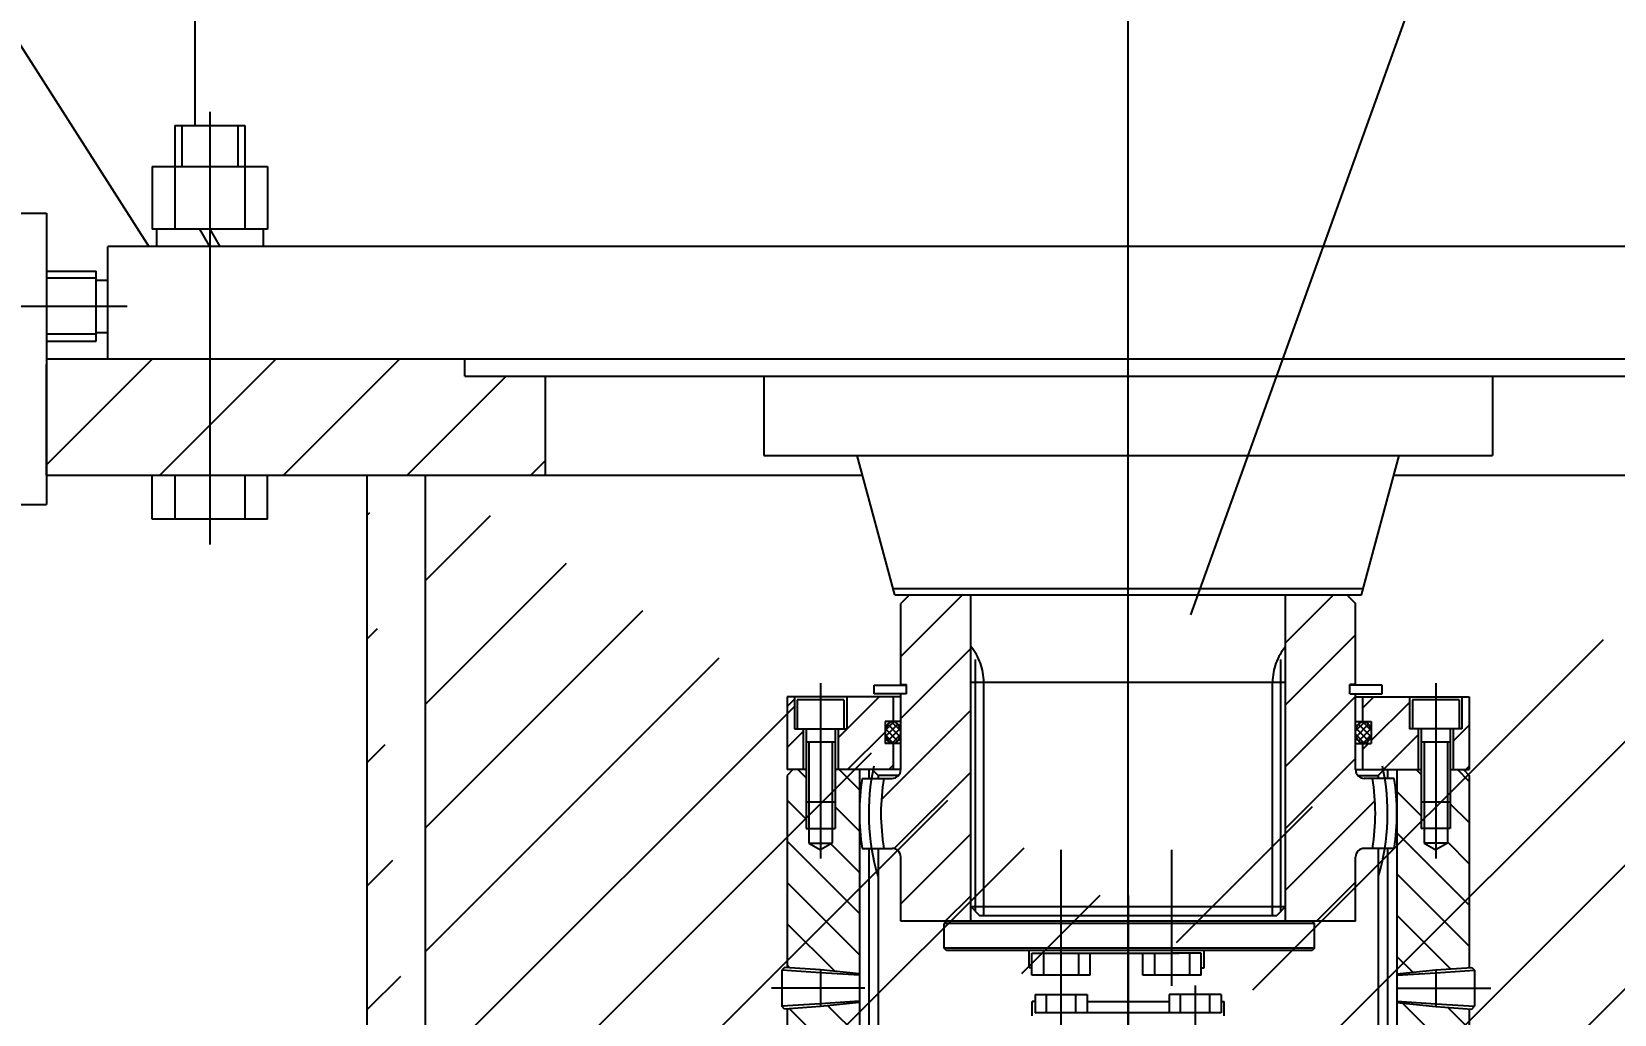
# Model space of a CAD drawing. Header units: millimetres. Extents: x 0 to 42000, y 0 to 29700.
# Drawn here: x 18339 to 18882, y 12699 to 13036 of the extents above; entities that cross this region are included whole.
import ezdxf

# ---------------------------------------------------------------- set-up
doc = ezdxf.new("R2010")
doc.units = ezdxf.units.MM
doc.header["$LTSCALE"] = 1000
doc.linetypes.add('G', pattern=[2, 1.25, -0.25, 0.25, -0.25])
doc.linetypes.add('K', pattern=[2.5, 1.25, -0.25, 0.25, -0.25, 0.25, -0.25])
for name, color, linetype in [('01', 7, 'Continuous'), ('02', 1, 'Continuous'), ('05', 142, 'G'), ('07', 6, 'K'), ('08', 1, 'Continuous'), ('INTE_THICK', 7, 'Continuous'), ('THICK', 7, 'Continuous'), ('THIN', 1, 'Continuous')]:
    doc.layers.add(name, color=color, linetype=linetype)
doc.styles.get("Standard").update_dxf_attribs({"font": 'isocp', "width": 0.707, "bigfont": 'intecad.shx'})
doc.dimstyles.new('INTE', dxfattribs={"dimscale": 100, "dimtxt": 3.5, "dimasz": 3, "dimexe": 3, "dimexo": 0, "dimgap": 1, "dimtad": 1, "dimdec": 0, "dimdsep": 46, "dimtxsty": 'Standard', "dimcen": 0, "dimclrd": 1, "dimclre": 1, "dimclrt": 3, "dimaunit": 1, "dimadec": 0, "dimazin": 0, "dimtfac": 1, "dimtdec": 0, "dimtmove": 0, "dimatfit": 0, "dimfxl": 1, "dimarcsym": 0})

# ---------------------------------------------------------------- blocks, each defined once
blk = doc.blocks.new('01001')
at = {"layer": '05', "color": 4, "linetype": 'G'}
blk.add_line((9166.36, 3604.74), (9166.36, 3075.18), dxfattribs=at)
blk = doc.blocks.new('*U587', base_point=(258.13, 456.8))
at = {"layer": '01'}
for p, q in [((278.13, 461.8), (278.13, 451.8)), ((257.96, 460.8), (283.13, 460.8)), ((283.13, 460.8), (283.13, 452.8)), ((283.13, 460.8), (285.44, 456.8)), ((283.13, 452.8), (285.44, 456.8)), ((257.96, 452.8), (283.13, 452.8))]:
    blk.add_line(p, q, dxfattribs=at)
at = {"layer": '02'}
for p, q in [((257.96, 461.8), (278.13, 461.8)), ((257.96, 451.8), (278.13, 451.8))]:
    blk.add_line(p, q, dxfattribs=at)
at = {"layer": '05'}
blk.add_line((255.13, 456.8), (288.44, 456.8), dxfattribs=at)
blk = doc.blocks.new('*D675')
at = {"layer": '08', "color": 1, "lineweight": -2}
for p, q in [((32404.03, 24603.69), (33320.55, 24603.69)), ((33020.55, 7640.51), (33020.55, 24303.69)), ((18876.05, 7340.51), (33320.55, 7340.51))]:
    blk.add_line(p, q, dxfattribs=at)
at = {"layer": '08', "color": 1}
for points in [[(32970.55, 24303.69), (33070.55, 24303.69), (33020.55, 24603.69)], [(32970.55, 7640.51), (33070.55, 7640.51), (33020.55, 7340.51)]]:
    blk.add_solid(points, dxfattribs=at)
at = {"layer": 'DEFPOINTS', "color": 0}
for p in [(32404.03, 24603.69), (33020.55, 24603.69), (18876.05, 7340.51)]:
    blk.add_point(p, dxfattribs=at)
at = {"layer": '08', "color": 3, "insert": (32745.51, 17193.17), "char_height": 350, "attachment_point": 5, "rotation": 90}
blk.add_mtext('17263', dxfattribs=at)
blk = doc.blocks.new('*D677')
at = {"layer": '08', "color": 1, "lineweight": -2}
for p, q in [((16398.8, 19983.51), (16398.8, 21558.26)), ((19904, 12102.76), (19904, 21558.26)), ((16698.8, 21258.26), (19604, 21258.26))]:
    blk.add_line(p, q, dxfattribs=at)
at = {"layer": '08', "color": 1}
for points in [[(16698.8, 21308.26), (16698.8, 21208.26), (16398.8, 21258.26)], [(19604, 21308.26), (19604, 21208.26), (19904, 21258.26)]]:
    blk.add_solid(points, dxfattribs=at)
at = {"layer": 'DEFPOINTS', "color": 0}
for p in [(19904, 21258.26), (16398.8, 19983.51), (19904, 12102.76)]:
    blk.add_point(p, dxfattribs=at)
at = {"layer": '08', "color": 3, "insert": (18151.4, 21533.26), "char_height": 350, "attachment_point": 5}
blk.add_mtext('3505', dxfattribs=at)

msp = doc.modelspace()

# ---------------------------------------------------------------- hatches: boundary and pattern name
at = {"layer": '02'}
h = msp.add_hatch(dxfattribs=at)
h.set_pattern_fill('_USER', color=256, scale=30, angle=45, style=0, pattern_type=0)
h.set_pattern_definition([(45, (16584.757, 11467.467), (-21.2132, 21.2132), [])])
h.paths.add_polyline_path([(18915.3, 12917.96), (18942.8, 12917.96), (18942.8, 12923.96), (19065.3, 12923.96), (19065.3, 12883.96), (18915.3, 12883.96)])
h.paths.add_polyline_path([(18880.3, 12583.96), (19032.38, 12583.96), (19032.38, 12543.96), (18880.3, 12543.96)])
h.paths.add_polyline_path([(18414.3, 12583.96), (18550.3, 12583.96), (18550.3, 12543.96), (18414.3, 12543.96)])
h.paths.add_polyline_path([(18362.8, 12583.96), (18381.3, 12583.96), (18381.3, 12543.96), (18362.8, 12543.96)])
h.paths.add_polyline_path([(18344.3, 12923.96), (18344.3, 12883.96), (18515.3, 12883.96), (18515.3, 12917.96), (18487.8, 12917.96), (18487.8, 12923.96)])
edge = h.paths.add_edge_path()
edge.add_line((18956.3, 12583.96), (18956.3, 12883.96))
edge.add_line((18976.3, 12583.96), (18976.3, 12883.96))
edge.add_line((18454.3, 12583.96), (18454.3, 12883.96))
edge.add_line((18474.3, 12583.96), (18474.3, 12883.96))
at = {"layer": '02', "linetype": 'Continuous'}
h = msp.add_hatch(dxfattribs=at)
h.set_pattern_fill('_USER', color=1, scale=15, angle=45, style=0, pattern_type=0)
h.set_pattern_definition([(45, (16396.82, 6571.977), (-10.606602, 10.606602), [])])
h.paths.add_polyline_path([(18637.3, 12782.96, -0.414214), (18634.3, 12779.96), (18631.51, 12779.96, 0.084157), (18631.51, 12755.96), (18634.3, 12755.96, -0.414214), (18637.3, 12752.96), (18637.3, 12730.96), (18661.33, 12730.96), (18661.33, 12842.96), (18640.3, 12842.96), (18637.3, 12839.96), (18637.3, 12812.16), (18639.3, 12812.16), (18639.3, 12808.96), (18637.3, 12808.96)])
h.paths.add_polyline_path([(18769.28, 12730.96), (18793.3, 12730.96), (18793.3, 12752.96, -0.414214), (18796.3, 12755.96), (18799.09, 12755.96, 0.084157), (18799.09, 12779.96), (18796.3, 12779.96, -0.414214), (18793.3, 12782.96), (18793.3, 12808.96), (18791.3, 12808.96), (18791.3, 12811.96), (18791.3, 12812.16), (18793.3, 12812.16), (18793.3, 12839.96), (18790.3, 12842.96), (18769.28, 12842.96)])
h = msp.add_hatch(dxfattribs=at)
h.set_pattern_fill('_USER', color=1, scale=10, angle=45, style=0, pattern_type=0)
h.set_pattern_definition([(45, (15341.167, 9264.692), (-7.071068, 7.071068), [])])
h.paths.add_polyline_path([(18811.8, 12796.96), (18811.8, 12807.96), (18795.8, 12807.96), (18795.8, 12799.46), (18798.7, 12799.46), (18798.7, 12791.96), (18795.8, 12791.96), (18795.8, 12782.96), (18809.3, 12782.96), (18814.8, 12782.96), (18814.8, 12796.96), (18812.8, 12796.96)])
h.paths.add_polyline_path([(18832.3, 12807.96), (18829.8, 12807.96), (18829.8, 12796.96), (18826.8, 12796.96), (18826.8, 12782.96), (18832.3, 12782.96)])
h.paths.add_polyline_path([(18618.8, 12796.96), (18615.8, 12796.96), (18615.8, 12782.96), (18634.8, 12782.96), (18634.8, 12791.96), (18631.9, 12791.96), (18631.9, 12799.46), (18634.8, 12799.46), (18634.8, 12807.96), (18618.8, 12807.96)])
h.paths.add_polyline_path([(18603.8, 12796.96), (18601.8, 12796.96), (18600.8, 12796.96), (18600.8, 12807.96), (18598.3, 12807.96), (18598.3, 12782.96), (18603.8, 12782.96)])
h = msp.add_hatch(dxfattribs=at)
h.set_pattern_fill('ANSI37', color=1, scale=0.5, angle=-90, style=0)
h.set_pattern_definition([(225, (19045.397, 13034.7531), (-1.122532, 1.122532), []), (135, (19045.397, 13034.7531), (1.122532, 1.122532), [])])
edge = h.paths.add_edge_path()
edge.add_ellipse((18634.6, 12795.71), major_axis=(0, 3.75), ratio=0.72, start_angle=0, end_angle=360, ccw=False)
h = msp.add_hatch(dxfattribs=at)
h.set_pattern_fill('ANSI37', color=1, scale=0.5, angle=-90, style=0)
h.set_pattern_definition([(315, (18385.2053, 13034.7531), (1.122532, 1.122532), []), (45, (18385.2053, 13034.7531), (-1.122532, 1.122532), [])])
edge = h.paths.add_edge_path()
edge.add_ellipse((18796, 12795.71), major_axis=(0, 3.75), ratio=0.72, start_angle=0, end_angle=360)
h = msp.add_hatch(dxfattribs=at)
h.set_pattern_fill('_USER', color=1, scale=10, angle=315, style=0, pattern_type=0)
h.set_pattern_definition([(315, (15341.167, 9269.692), (7.071068, 7.071068), [])])
h.paths.add_polyline_path([(18820.8, 12755.48), (18816.8, 12757.79), (18816.8, 12762.79), (18815.8, 12762.79), (18815.8, 12782.96), (18807.5, 12782.96), (18807.5, 12712.88), (18820.85, 12714.26), (18832.3, 12715.03), (18832.3, 12780.96), (18830.3, 12782.96), (18825.8, 12782.96), (18825.8, 12762.79), (18824.8, 12762.79), (18824.8, 12757.79)])
edge = h.paths.add_edge_path()
edge.add_line((18832.3, 12700.88), (18820.85, 12701.65))
edge.add_line((18820.85, 12701.65), (18807.5, 12703.03))
edge.add_line((18807.5, 12703.03), (18807.5, 12640.96))
edge.add_line((18807.5, 12640.96), (18808.3, 12640.96))
edge.add_line((18808.3, 12640.96), (18810.8, 12640.96))
edge.add_line((18810.8, 12640.96), (18810.8, 12629.05))
edge.add_ellipse((18808.05, 12628.71), major_axis=(0, 3.75), ratio=0.736357, start_angle=264.8056, end_angle=275.1944, ccw=False)
edge.add_ellipse((18808.05, 12628.71), major_axis=(0, 3.75), ratio=0.736357, start_angle=275.1944, end_angle=624.8056)
edge.add_line((18810.8, 12628.37), (18810.8, 12615.96))
edge.add_line((18810.8, 12615.96), (18813.8, 12612.96))
edge.add_line((18813.8, 12612.96), (18830.3, 12612.96))
edge.add_line((18830.3, 12612.96), (18832.3, 12614.96))
edge.add_line((18832.3, 12614.96), (18832.3, 12700.88))
h.paths.add_polyline_path([(18623.1, 12782.96), (18614.8, 12782.96), (18614.8, 12771.96), (18614.8, 12762.79), (18613.8, 12762.79), (18613.8, 12757.79), (18609.8, 12755.48), (18605.8, 12757.79), (18605.8, 12762.79), (18604.8, 12762.79), (18604.8, 12782.96), (18600.3, 12782.96), (18598.3, 12780.96), (18598.3, 12715.03), (18609.75, 12714.26), (18623.1, 12712.88)])
edge = h.paths.add_edge_path()
edge.add_line((18609.75, 12701.65), (18598.3, 12700.88))
edge.add_line((18598.3, 12700.88), (18598.3, 12614.96))
edge.add_line((18598.3, 12614.96), (18600.3, 12612.96))
edge.add_line((18600.3, 12612.96), (18616.8, 12612.96))
edge.add_line((18616.8, 12612.96), (18619.8, 12615.96))
edge.add_line((18619.8, 12615.96), (18619.8, 12628.37))
edge.add_ellipse((18622.55, 12628.71), major_axis=(0, 3.75), ratio=0.736357, start_angle=84.8056, end_angle=95.1944, ccw=False)
edge.add_ellipse((18622.55, 12628.71), major_axis=(0, 3.75), ratio=0.736357, start_angle=-264.8056, end_angle=84.8056)
edge.add_line((18619.8, 12629.05), (18619.8, 12640.96))
edge.add_line((18619.8, 12640.96), (18623.1, 12640.96))
edge.add_line((18623.1, 12640.96), (18623.1, 12703.03))
edge.add_line((18623.1, 12703.03), (18609.75, 12701.65))

# ---------------------------------------------------------------- linework, layer by layer
for p, q in [((15230.49, 17900.46), (18379.32, 12962.46)), ((18312.3, 12973.96), (18344.3, 12973.96)), ((18344.3, 12973.96), (18344.3, 12873.96)), ((18312.3, 12873.96), (18344.3, 12873.96)), ((18637.3, 12812.16), (18637.3, 12839.96)), ((18793.3, 12812.16), (18793.3, 12839.96)), ((18637.3, 12782.96), (18637.3, 12808.96)), ((18639.3, 12808.96), (18639.3, 12812.16)), ((18791.3, 12808.96), (18791.3, 12812.16)), ((18793.3, 12782.96), (18793.3, 12808.96)), ((18600.3, 12782.96), (18598.3, 12780.96)), ((18598.3, 12780.96), (18598.3, 12715.03)), ((18604.8, 12782.96), (18600.3, 12782.96)), ((18637.3, 12782.96), (18614.8, 12782.96)), ((18623.1, 12782.96), (18623.1, 12640.96)), ((18627.5, 12782.96), (18629.5, 12780.96)), ((18636.54, 12780.96), (18629.5, 12780.96)), ((18629.5, 12780.96), (18629.5, 12779.96)), ((18793.3, 12782.96), (18815.8, 12782.96)), ((18794.07, 12780.96), (18801.1, 12780.96)), ((18803.1, 12782.96), (18801.1, 12780.96)), ((18801.1, 12780.96), (18801.1, 12779.96)), ((18807.5, 12782.96), (18807.5, 12640.96)), ((18825.8, 12782.96), (18830.3, 12782.96)), ((18830.3, 12782.96), (18832.3, 12780.96)), ((18832.3, 12780.96), (18832.3, 12715.03)), ((18629.5, 12755.96), (18629.5, 12667.96)), ((18637.3, 12730.96), (18637.3, 12752.96)), ((18793.3, 12730.96), (18793.3, 12752.96)), ((18801.1, 12755.96), (18801.1, 12667.96)), ((18598.3, 12700.88), (18598.3, 12614.96)), ((18832.3, 12700.88), (18832.3, 12614.96))]:
    msp.add_line(p, q)
for centre, start, end in [((18634.3, 12782.96), 270, 0), ((18796.3, 12782.96), 180, 270), ((18634.3, 12752.96), 0, 90), ((18796.3, 12752.96), 90, 180)]:
    msp.add_arc(centre, 3, start, end)
at = {"extrusion": (0, 0, -1)}
msp.add_ellipse((18634.6, 12795.71), major_axis=(0, 3.75), ratio=0.72, dxfattribs=at)
msp.add_ellipse((18796, 12795.71), major_axis=(0, 3.75), ratio=0.72)
at = {"layer": '01', "color": 7, "linetype": 'Continuous'}
for p, q in [((18736.75, 12836.08), (19152.56, 13991.74)), ((18395.21, 13003.96), (18395.21, 13529.34)), ((19065.3, 12962.46), (18365.3, 12962.46)), ((18365.3, 12962.46), (18365.3, 12962.46)), ((18344.3, 12923.96), (19065.3, 12923.96)), ((18344.3, 12883.96), (18344.3, 12921.96)), ((18487.8, 12917.96), (18487.8, 12923.96)), ((18487.8, 12917.96), (18942.8, 12917.96)), ((18515.3, 12917.96), (18515.3, 12883.96)), ((18590.3, 12917.96), (18590.3, 12890.72)), ((18840.3, 12917.96), (18840.3, 12890.72)), ((18590.3, 12890.72), (18840.3, 12890.72)), ((18635.3, 12842.96), (18622.3, 12890.72)), ((18795.3, 12842.96), (18808.3, 12890.72)), ((18454.3, 12583.96), (18454.3, 12883.96)), ((18474.3, 12583.96), (18474.3, 12883.96)), ((18795.85, 12844.96), (18634.76, 12844.96)), ((18635.3, 12842.96), (18790.3, 12842.96)), ((18640.3, 12842.96), (18637.3, 12839.96)), ((18661.33, 12730.96), (18661.33, 12842.96)), ((18715.3, 12842.96), (18795.3, 12842.96)), ((18769.28, 12730.96), (18769.28, 12842.96)), ((18790.3, 12842.96), (18793.3, 12839.96)), ((18661.33, 12812.96), (18769.28, 12812.96)), ((18639.3, 12808.96), (18628.2, 12808.96)), ((18637.3, 12812.16), (18639.3, 12812.16)), ((18793.3, 12812.16), (18791.3, 12812.16)), ((18661.33, 12735.96), (18664.33, 12732.96)), ((18661.33, 12735.96), (18769.28, 12735.96)), ((18664.33, 12732.96), (18766.28, 12732.96)), ((18769.28, 12735.96), (18766.28, 12732.96)), ((18793.3, 12730.96), (18637.3, 12730.96)), ((18652.99, 12730.96), (18652.19, 12730.16)), ((18652.19, 12721.76), (18652.19, 12730.16)), ((18779.19, 12730.16), (18652.19, 12730.16)), ((18778.39, 12730.96), (18779.19, 12730.16)), ((18779.19, 12721.76), (18779.19, 12730.16)), ((18652.99, 12720.96), (18652.19, 12721.76)), ((18779.19, 12721.76), (18652.19, 12721.76)), ((18778.39, 12720.96), (18652.99, 12720.96)), ((18779.19, 12721.76), (18778.39, 12720.96)), ((18596.47, 12714.16), (18596.47, 12701.75)), ((18834.14, 12714.16), (18834.14, 12701.75)), ((18682.42, 12698.46), (18682.42, 12703.46)), ((18683.42, 12703.46), (18682.42, 12703.46)), ((18701.19, 12703.46), (18729.42, 12703.46)), ((18747.19, 12703.46), (18748.19, 12703.46)), ((18748.19, 12698.46), (18748.19, 12703.46))]:
    msp.add_line(p, q, dxfattribs=at)
at = {"layer": '01'}
for p, q in [((18388.3, 13003.96), (18412.3, 13003.96)), ((18388.3, 13003.96), (18388.3, 12968.46)), ((18412.3, 13003.96), (18412.3, 12968.46)), ((18380.53, 12989.96), (18420.08, 12989.96)), ((18380.53, 12989.96), (18380.53, 12968.46)), ((18420.08, 12989.96), (18420.08, 12968.46)), ((18420.08, 12968.46), (18380.53, 12968.46)), ((18382.05, 12968.46), (18382.05, 12962.46)), ((18400.3, 12962.46), (18396.84, 12968.46)), ((18400.3, 12968.46), (18403.77, 12962.46)), ((18418.55, 12968.46), (18418.55, 12962.46)), ((18365.3, 12923.96), (18365.3, 12962.46)), ((18344.3, 12953.96), (18361.3, 12953.96)), ((18361.3, 12929.96), (18361.3, 12953.96)), ((18361.3, 12950.96), (18365.3, 12950.96)), ((18361.3, 12932.96), (18365.3, 12932.96)), ((18344.3, 12929.96), (18361.3, 12929.96)), ((18344.3, 12883.96), (18624.14, 12883.96)), ((18380.53, 12868.96), (18380.53, 12883.96)), ((18388.3, 12883.96), (18388.3, 12868.96)), ((18412.3, 12883.96), (18412.3, 12868.96)), ((18420.08, 12868.96), (18420.08, 12883.96)), ((18806.46, 12883.96), (19065.3, 12883.96)), ((18420.08, 12868.96), (18380.53, 12868.96)), ((18637.3, 12807.96), (18598.3, 12807.96)), ((18598.3, 12807.96), (18598.3, 12782.96)), ((18600.8, 12807.96), (18600.8, 12796.96)), ((18618.8, 12807.96), (18618.8, 12796.96)), ((18628.2, 12811.96), (18639.3, 12811.96)), ((18628.2, 12808.96), (18628.2, 12811.96)), ((18634.8, 12799.46), (18634.8, 12807.96)), ((18639.3, 12808.96), (18639.3, 12811.96)), ((18791.3, 12808.96), (18791.3, 12811.96)), ((18802.4, 12811.96), (18791.3, 12811.96)), ((18791.3, 12808.96), (18802.4, 12808.96)), ((18793.3, 12807.96), (18832.3, 12807.96)), ((18795.8, 12799.46), (18795.8, 12807.96)), ((18802.4, 12808.96), (18802.4, 12811.96)), ((18811.8, 12807.96), (18811.8, 12796.96)), ((18829.8, 12807.96), (18829.8, 12796.96)), ((18832.3, 12807.96), (18832.3, 12782.96)), ((18617.8, 12806.96), (18601.8, 12806.96)), ((18601.8, 12806.96), (18601.8, 12796.96)), ((18617.8, 12806.96), (18617.8, 12796.96)), ((18828.8, 12806.96), (18812.8, 12806.96)), ((18812.8, 12806.96), (18812.8, 12796.96)), ((18828.8, 12806.96), (18828.8, 12796.96)), ((18600.8, 12796.96), (18618.8, 12796.96)), ((18603.8, 12796.96), (18603.8, 12782.96)), ((18604.8, 12796.96), (18604.8, 12771.96)), ((18614.8, 12796.96), (18614.8, 12771.96)), ((18615.8, 12796.96), (18615.8, 12782.96)), ((18631.9, 12799.46), (18631.9, 12791.96)), ((18637.3, 12799.46), (18631.9, 12799.46)), ((18793.3, 12799.46), (18798.7, 12799.46)), ((18798.7, 12799.46), (18798.7, 12791.96)), ((18829.8, 12796.96), (18811.8, 12796.96)), ((18814.8, 12796.96), (18814.8, 12782.96)), ((18815.8, 12796.96), (18815.8, 12771.96)), ((18825.8, 12796.96), (18825.8, 12771.96)), ((18826.8, 12796.96), (18826.8, 12782.96)), ((18604.8, 12792.46), (18614.8, 12792.46)), ((18637.3, 12791.96), (18631.9, 12791.96)), ((18634.8, 12782.96), (18634.8, 12791.96)), ((18793.3, 12791.96), (18798.7, 12791.96)), ((18795.8, 12782.96), (18795.8, 12791.96)), ((18815.8, 12792.46), (18825.8, 12792.46)), ((18604.8, 12782.96), (18598.3, 12782.96)), ((18637.3, 12782.96), (18621.3, 12782.96)), ((18793.3, 12782.96), (18809.3, 12782.96)), ((18825.8, 12782.96), (18832.3, 12782.96)), ((18604.8, 12771.96), (18614.8, 12771.96)), ((18815.8, 12771.96), (18825.8, 12771.96)), ((18681.29, 12714.96), (18681.29, 12720.96)), ((18741.32, 12714.96), (18741.32, 12720.96)), ((18597.46, 12715.09), (18596.47, 12714.16)), ((18609.75, 12714.26), (18597.46, 12715.09)), ((18682.29, 12714.96), (18681.29, 12714.96)), ((18682.29, 12712.46), (18682.29, 12719.96)), ((18682.29, 12719.96), (18732.8, 12719.96)), ((18686.3, 12719.96), (18686.3, 12712.46)), ((18698.3, 12719.96), (18698.3, 12712.46)), ((18702.32, 12712.46), (18702.32, 12719.96)), ((18720.29, 12712.46), (18720.29, 12719.96)), ((18724.3, 12719.96), (18724.3, 12712.46)), ((18740.32, 12719.96), (18730.3, 12719.96)), ((18736.3, 12719.96), (18736.3, 12712.46)), ((18740.32, 12712.46), (18740.32, 12719.96)), ((18740.32, 12714.96), (18741.32, 12714.96)), ((18820.85, 12714.26), (18833.14, 12715.09)), ((18833.14, 12715.09), (18834.14, 12714.16)), ((18609.75, 12714.26), (18609.75, 12701.65)), ((18702.32, 12712.46), (18682.29, 12712.46)), ((18740.32, 12712.46), (18720.29, 12712.46)), ((18820.85, 12714.26), (18820.85, 12701.65)), ((18683.42, 12705.86), (18683.42, 12699.46)), ((18683.42, 12705.86), (18701.19, 12705.86)), ((18687.3, 12699.46), (18687.3, 12705.86)), ((18697.3, 12699.46), (18697.3, 12705.86)), ((18701.19, 12705.86), (18701.19, 12699.46)), ((18729.42, 12705.86), (18729.42, 12699.46)), ((18747.19, 12705.86), (18729.42, 12705.86)), ((18733.3, 12699.46), (18733.3, 12705.86)), ((18743.3, 12699.46), (18743.3, 12705.86)), ((18747.19, 12705.86), (18747.19, 12699.46)), ((18597.46, 12700.82), (18596.47, 12701.75)), ((18609.75, 12701.65), (18597.46, 12700.82)), ((18747.19, 12699.46), (18683.42, 12699.46)), ((18820.85, 12701.65), (18833.14, 12700.82)), ((18833.14, 12700.82), (18834.14, 12701.75))]:
    msp.add_line(p, q, dxfattribs=at)
at = {"layer": '01', "color": 1}
for p, q in [((18609.75, 12713.26), (18596.47, 12714.16)), ((18820.85, 12713.26), (18834.14, 12714.16)), ((18609.75, 12702.65), (18596.47, 12701.76)), ((18820.85, 12702.65), (18834.14, 12701.76))]:
    msp.add_line(p, q, dxfattribs=at)
at = {"layer": '02'}
for p, q in [((18390.7, 13003.96), (18390.7, 12989.96)), ((18409.9, 13003.96), (18409.9, 12989.96)), ((18361.3, 12951.56), (18344.3, 12951.56)), ((18361.3, 12932.36), (18344.3, 12932.36)), ((18605.8, 12792.46), (18605.8, 12771.96)), ((18613.8, 12792.46), (18613.8, 12771.96)), ((18816.8, 12792.46), (18816.8, 12771.96)), ((18824.8, 12792.46), (18824.8, 12771.96))]:
    msp.add_line(p, q, dxfattribs=at)
at = {"layer": '02', "color": 1, "linetype": 'Continuous'}
for p, q in [((18665.77, 12732.96), (18665.77, 12812.96)), ((18764.83, 12732.96), (18764.83, 12812.96))]:
    msp.add_line(p, q, dxfattribs=at)
at = {"layer": '05'}
for p, q in [((18715.3, 12481.18), (18715.3, 14371.55)), ((18400.3, 13008.71), (18400.3, 12860.18)), ((18245.43, 12941.96), (18371.92, 12941.96)), ((18692.3, 12714.39), (18692.3, 12755.5)), ((18692.3, 12665.91), (18692.3, 12755.5)), ((18730.3, 12708.82), (18730.3, 12755.5)), ((18738.3, 12708.92), (18738.3, 12665.91))]:
    msp.add_line(p, q, dxfattribs=at)
at = {"layer": '05', "color": 142, "linetype": 'G'}
for p, q in [((18662.91, 12734.37), (18662.91, 12820.74)), ((18767.69, 12734.37), (18767.69, 12820.74))]:
    msp.add_line(p, q, dxfattribs=at)
at = {"layer": '05', "color": 4, "linetype": 'G'}
for p, q in [((18609.8, 12812.68), (18609.8, 12769.01)), ((18820.8, 12812.68), (18820.8, 12769.01)), ((18626.3, 12782.96), (18626.3, 12779.96)), ((18804.3, 12782.96), (18804.3, 12779.96)), ((18626.3, 12755.96), (18626.3, 12667.96)), ((18804.3, 12755.96), (18804.3, 12667.96)), ((18625, 12707.96), (18592.95, 12707.96)), ((18807.6, 12707.96), (18839.65, 12707.96))]:
    msp.add_line(p, q, dxfattribs=at)
for centre, start, end in [((18702.3, 12767.96), 167.7207, 196.3768), ((18728.3, 12767.96), 343.6232, 12.2793)]:
    msp.add_arc(centre, 76, start, end, dxfattribs=at)
at = {"layer": '07', "color": 6, "linetype": 'K'}
msp.add_line((18769.28, 12735.96), (18766.28, 12732.96), dxfattribs=at)
for centre, start, end in [((18646.3, 12812.82), 0.4148, 39.489), ((18784.31, 12812.82), 140.511, 179.5852)]:
    msp.add_arc(centre, 19.48, start, end, dxfattribs=at)
at = {"layer": 'INTE_THICK'}
for p, q in [((18623.1, 12712.44), (18609.75, 12713.26)), ((18807.5, 12712.44), (18820.85, 12713.26)), ((18623.1, 12703.47), (18609.75, 12702.65)), ((18807.5, 12703.47), (18820.85, 12702.65))]:
    msp.add_line(p, q, dxfattribs=at)
at = {"layer": 'THICK'}
for p, q in [((18624.02, 12779.96), (18634.3, 12779.96)), ((18806.59, 12779.96), (18796.3, 12779.96)), ((18624.02, 12755.96), (18634.3, 12755.96)), ((18806.59, 12755.96), (18796.3, 12755.96))]:
    msp.add_line(p, q, dxfattribs=at)
for centre, start, end in [((18702.3, 12767.96), 171.2853, 188.7147), ((18728.3, 12767.96), 351.2853, 8.7147)]:
    msp.add_arc(centre, 79.2, start, end, dxfattribs=at)
at = {"layer": 'THICK', "color": 1}
for centre, start, end in [((18702.3, 12767.96), 170.379, 189.621), ((18728.3, 12767.96), 350.379, 9.621)]:
    msp.add_arc(centre, 71.8, start, end, dxfattribs=at)
at = {"layer": 'THIN'}
for p, q in [((18623.1, 12712.88), (18609.75, 12714.26)), ((18807.5, 12712.88), (18820.85, 12714.26)), ((18623.1, 12703.03), (18609.75, 12701.65)), ((18807.5, 12703.03), (18820.85, 12701.65))]:
    msp.add_line(p, q, dxfattribs=at)

# ---------------------------------------------------------------- block references
at = {"layer": '01'}
msp.add_blockref('01001', (9548.94, 9135), dxfattribs=at)
at = {"layer": '08', "xscale": -1, "rotation": 90}
msp.add_blockref('*U587', (18609.8, 12782.79), dxfattribs=at)
at = {"layer": '08', "rotation": 270}
msp.add_blockref('*U587', (18820.8, 12782.79), dxfattribs=at)

# ---------------------------------------------------------------- dimensions: what is measured, and where the dimension line sits
at = {"layer": '08'}
dim = msp.add_linear_dim(base=(33020.55, 24603.69), p1=(18876.05, 7340.51), p2=(32404.03, 24603.69), angle=90, dimstyle='INTE', dxfattribs=at)
dim.commit()
dim.dimension.update_dxf_attribs({"geometry": '*D675', "text_midpoint": (33020.55, 17193.17), "dimtype": 160})
dim = msp.add_linear_dim(base=(19904, 21258.26), p1=(16398.8, 19983.51), p2=(19904, 12102.76), dimstyle='INTE', dxfattribs=at)
dim.commit()
dim.dimension.update_dxf_attribs({"geometry": '*D677', "text_midpoint": (18151.4, 21258.26), "dimtype": 160})

doc.saveas('drawing.dxf')
